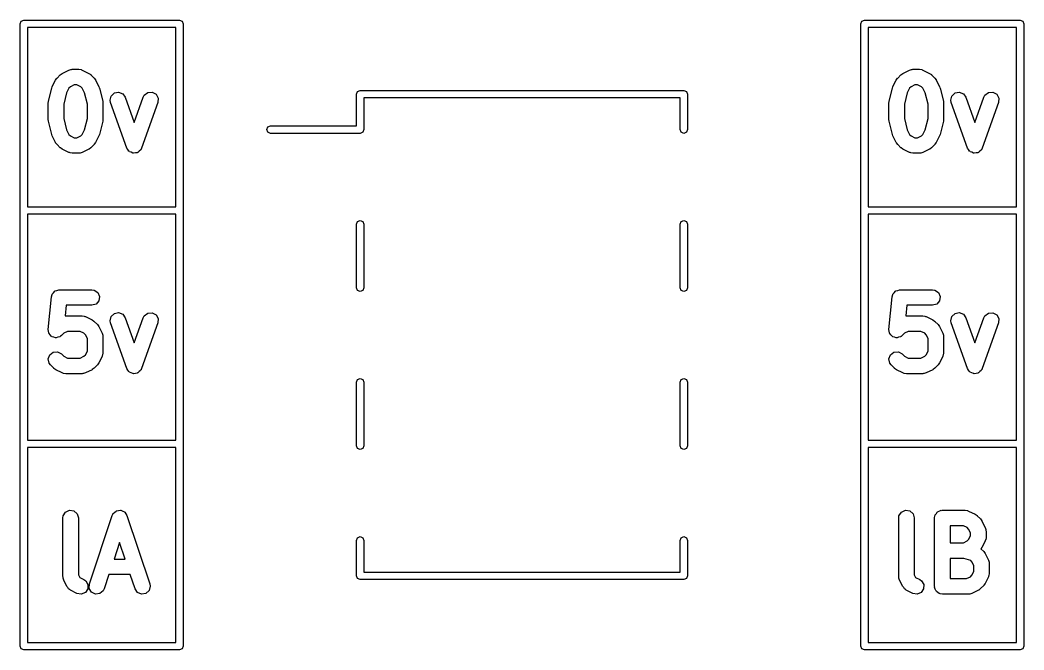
# Model space of a CAD drawing. Extents: x -3.77 to 3.77, y 0.07 to 7.77.
# Drawn here: x -3.27 to -2.635, y 0.194 to 0.593 of the extents above; entities that cross this region are included whole.
import ezdxf

# ---------------------------------------------------------------- set-up
doc = ezdxf.new("R2010")
doc.units = 0
doc.header["$MEASUREMENT"] = 0
doc.layers.add('BLACK', color=7, linetype='CONTINUOUS')

msp = doc.modelspace()

# ---------------------------------------------------------------- linework, layer by layer
at = {"layer": 'BLACK', "linetype": 'CONTINUOUS'}
for p, q in [((-3.27008, 0.590551), (-3.26939, 0.592221)), ((-3.27008, 0.19685), (-3.27008, 0.590551)), ((-3.26939, 0.592221), (-3.26772, 0.592913)), ((-3.26772, 0.592913), (-3.16929, 0.592913)), ((-3.16929, 0.592913), (-3.16762, 0.592221)), ((-3.16762, 0.592221), (-3.16693, 0.590551)), ((-3.16693, 0.590551), (-3.16693, 0.19685)), ((-2.73858, 0.590551), (-2.73789, 0.592221)), ((-2.73858, 0.19685), (-2.73858, 0.590551)), ((-2.73789, 0.592221), (-2.73622, 0.592913)), ((-2.73622, 0.592913), (-2.6378, 0.592913)), ((-2.6378, 0.592913), (-2.63612, 0.592221)), ((-2.63612, 0.592221), (-2.63543, 0.590551)), ((-2.63543, 0.590551), (-2.63543, 0.19685)), ((-3.26535, 0.588189), (-3.26535, 0.474803)), ((-3.17165, 0.588189), (-3.26535, 0.588189)), ((-3.17165, 0.474803), (-3.17165, 0.588189)), ((-2.73386, 0.588189), (-2.73386, 0.474803)), ((-2.64016, 0.588189), (-2.73386, 0.588189)), ((-2.64016, 0.474803), (-2.64016, 0.588189)), ((-3.24467, 0.558283), (-3.24354, 0.559128)), ((-3.24354, 0.559128), (-3.24345, 0.559146)), ((-3.24345, 0.559146), (-3.24339, 0.559205)), ((-3.24339, 0.559205), (-3.23927, 0.561267)), ((-3.23927, 0.561267), (-3.23792, 0.561711)), ((-3.23792, 0.561711), (-3.23749, 0.561663)), ((-3.23749, 0.561663), (-3.23706, 0.561787)), ((-3.23706, 0.561787), (-3.23294, 0.561787)), ((-3.23294, 0.561787), (-3.23154, 0.561584)), ((-3.23154, 0.561584), (-3.23117, 0.561345)), ((-3.23117, 0.561345), (-3.23074, 0.561267)), ((-3.23074, 0.561267), (-3.22661, 0.559205)), ((-3.22661, 0.559205), (-3.22545, 0.558399)), ((-2.71317, 0.558283), (-2.71204, 0.559128)), ((-2.71204, 0.559128), (-2.71196, 0.559146)), ((-2.71196, 0.559146), (-2.71189, 0.559205)), ((-2.71189, 0.559205), (-2.70777, 0.561267)), ((-2.70777, 0.561267), (-2.70643, 0.561711)), ((-2.70643, 0.561711), (-2.70599, 0.561663)), ((-2.70599, 0.561663), (-2.70557, 0.561787)), ((-2.70557, 0.561787), (-2.70144, 0.561787)), ((-2.70144, 0.561787), (-2.70005, 0.561584)), ((-2.70005, 0.561584), (-2.69968, 0.561345)), ((-2.69968, 0.561345), (-2.69924, 0.561267)), ((-2.69924, 0.561267), (-2.69512, 0.559205)), ((-2.69512, 0.559205), (-2.69396, 0.558399)), ((-3.24971, 0.550817), (-3.24765, 0.554942)), ((-3.24765, 0.554942), (-3.24685, 0.556101)), ((-3.24685, 0.556101), (-3.24677, 0.556145)), ((-3.24677, 0.556145), (-3.24673, 0.556221)), ((-3.24673, 0.556221), (-3.24467, 0.558283)), ((-3.22545, 0.558399), (-3.22541, 0.558324)), ((-3.22541, 0.558324), (-3.22534, 0.558283)), ((-3.22534, 0.558283), (-3.22327, 0.556221)), ((-3.22327, 0.556221), (-3.22243, 0.555089)), ((-3.22243, 0.555089), (-3.22241, 0.555005)), ((-3.22241, 0.555005), (-3.22235, 0.554942)), ((-3.22235, 0.554942), (-3.22029, 0.550817)), ((-2.71822, 0.550817), (-2.71616, 0.554942)), ((-2.71616, 0.554942), (-2.71535, 0.556101)), ((-2.71535, 0.556101), (-2.71528, 0.556145)), ((-2.71528, 0.556145), (-2.71523, 0.556221)), ((-2.71523, 0.556221), (-2.71317, 0.558283)), ((-2.69396, 0.558399), (-2.69391, 0.558324)), ((-2.69391, 0.558324), (-2.69384, 0.558283)), ((-2.69384, 0.558283), (-2.69178, 0.556221)), ((-2.69178, 0.556221), (-2.69093, 0.555089)), ((-2.69093, 0.555089), (-2.69091, 0.555005)), ((-2.69091, 0.555005), (-2.69086, 0.554942)), ((-2.69086, 0.554942), (-2.68879, 0.550817)), ((-3.25215, 0.541561), (-3.25009, 0.54981)), ((-3.25009, 0.54981), (-3.24975, 0.550642)), ((-3.24975, 0.550642), (-3.24971, 0.550817)), ((-3.24067, 0.546899), (-3.24245, 0.539762)), ((-3.23921, 0.549826), (-3.24067, 0.546899)), ((-3.23827, 0.550759), (-3.23921, 0.549826)), ((-3.2359, 0.551944), (-3.23827, 0.550759)), ((-3.2341, 0.551944), (-3.2359, 0.551944)), ((-3.23173, 0.550759), (-3.2341, 0.551944)), ((-3.2308, 0.549826), (-3.23173, 0.550759)), ((-3.22933, 0.546899), (-3.2308, 0.549826)), ((-3.22755, 0.539762), (-3.22933, 0.546899)), ((-3.22029, 0.550817), (-3.22001, 0.549964)), ((-3.22001, 0.549964), (-3.21992, 0.54981)), ((-3.21992, 0.54981), (-3.21785, 0.541561)), ((-3.21247, 0.544856), (-3.21048, 0.546785)), ((-3.21048, 0.546785), (-3.20777, 0.547333)), ((-3.20777, 0.547333), (-3.20519, 0.546326)), ((-3.20519, 0.546326), (-3.20356, 0.544085)), ((-3.19154, 0.545333), (-3.18935, 0.54702)), ((-3.18935, 0.54702), (-3.18658, 0.547251)), ((-3.18658, 0.547251), (-3.18414, 0.545955)), ((-3.18414, 0.545955), (-3.18278, 0.543541)), ((-3.05748, 0.546063), (-3.05679, 0.547733)), ((-3.05748, 0.525984), (-3.05748, 0.546063)), ((-3.05679, 0.547733), (-3.05512, 0.548425)), ((-3.05512, 0.548425), (-2.85039, 0.548425)), ((-2.85039, 0.548425), (-2.84872, 0.547733)), ((-2.84872, 0.547733), (-2.84803, 0.546063)), ((-2.84803, 0.546063), (-2.84803, 0.523622)), ((-2.72065, 0.541561), (-2.71859, 0.54981)), ((-2.71859, 0.54981), (-2.71825, 0.550642)), ((-2.71825, 0.550642), (-2.71822, 0.550817)), ((-2.70917, 0.546899), (-2.71096, 0.539762)), ((-2.70771, 0.549826), (-2.70917, 0.546899)), ((-2.70678, 0.550759), (-2.70771, 0.549826)), ((-2.70441, 0.551944), (-2.70678, 0.550759)), ((-2.70261, 0.551944), (-2.70441, 0.551944)), ((-2.70023, 0.550759), (-2.70261, 0.551944)), ((-2.6993, 0.549826), (-2.70023, 0.550759)), ((-2.69784, 0.546899), (-2.6993, 0.549826)), ((-2.69605, 0.539762), (-2.69784, 0.546899)), ((-2.68879, 0.550817), (-2.68851, 0.549964)), ((-2.68851, 0.549964), (-2.68842, 0.54981)), ((-2.68842, 0.54981), (-2.68636, 0.541561)), ((-2.68098, 0.544856), (-2.67899, 0.546785)), ((-2.67899, 0.546785), (-2.67627, 0.547333)), ((-2.67627, 0.547333), (-2.67369, 0.546326)), ((-2.67369, 0.546326), (-2.67206, 0.544085)), ((-2.66005, 0.545333), (-2.65785, 0.54702)), ((-2.65785, 0.54702), (-2.65509, 0.547251)), ((-2.65509, 0.547251), (-2.65264, 0.545955)), ((-2.65264, 0.545955), (-2.65128, 0.543541)), ((-3.2523, 0.540367), (-3.25214, 0.54142)), ((-3.2523, 0.530056), (-3.2523, 0.540367)), ((-3.25214, 0.54142), (-3.25215, 0.541561)), ((-3.24245, 0.539762), (-3.24245, 0.530662)), ((-3.22755, 0.530662), (-3.22755, 0.539762)), ((-3.21785, 0.541561), (-3.21775, 0.540503)), ((-3.21775, 0.540503), (-3.21771, 0.540367)), ((-3.21771, 0.540367), (-3.21771, 0.530056)), ((-3.21311, 0.542159), (-3.21247, 0.544856)), ((-3.21283, 0.540775), (-3.21311, 0.542159)), ((-3.20252, 0.511903), (-3.21283, 0.540775)), ((-3.20356, 0.544085), (-3.19788, 0.52819)), ((-3.19788, 0.52819), (-3.1922, 0.544085)), ((-3.18294, 0.540775), (-3.19325, 0.511903)), ((-3.1922, 0.544085), (-3.19154, 0.545333)), ((-3.18278, 0.543541), (-3.18294, 0.540775)), ((-2.85276, 0.543701), (-3.05276, 0.543701)), ((-3.05276, 0.543701), (-3.05276, 0.523622)), ((-2.85276, 0.523622), (-2.85276, 0.543701)), ((-2.7208, 0.540367), (-2.72065, 0.54142)), ((-2.7208, 0.530056), (-2.7208, 0.540367)), ((-2.72065, 0.54142), (-2.72065, 0.541561)), ((-2.71096, 0.539762), (-2.71096, 0.530662)), ((-2.69605, 0.530662), (-2.69605, 0.539762)), ((-2.68636, 0.541561), (-2.68625, 0.540503)), ((-2.68625, 0.540503), (-2.68621, 0.540367)), ((-2.68621, 0.540367), (-2.68621, 0.530056)), ((-2.68161, 0.542159), (-2.68098, 0.544856)), ((-2.68133, 0.540775), (-2.68161, 0.542159)), ((-2.67102, 0.511903), (-2.68133, 0.540775)), ((-2.67206, 0.544085), (-2.66639, 0.52819)), ((-2.66639, 0.52819), (-2.66071, 0.544085)), ((-2.65144, 0.540775), (-2.66175, 0.511903)), ((-2.66071, 0.544085), (-2.66005, 0.545333)), ((-2.65128, 0.543541), (-2.65144, 0.540775)), ((-3.25226, 0.529921), (-3.2523, 0.530056)), ((-3.25215, 0.528863), (-3.25226, 0.529921)), ((-3.25009, 0.520614), (-3.25215, 0.528863)), ((-3.24245, 0.530662), (-3.24067, 0.523525)), ((-3.22933, 0.523525), (-3.22755, 0.530662)), ((-3.21785, 0.528863), (-3.21992, 0.520614)), ((-3.21771, 0.530056), (-3.21786, 0.529004)), ((-3.21786, 0.529004), (-3.21785, 0.528863)), ((-2.72076, 0.529921), (-2.7208, 0.530056)), ((-2.72065, 0.528863), (-2.72076, 0.529921)), ((-2.71859, 0.520614), (-2.72065, 0.528863)), ((-2.71096, 0.530662), (-2.70917, 0.523525)), ((-2.69784, 0.523525), (-2.69605, 0.530662)), ((-2.68636, 0.528863), (-2.68842, 0.520614)), ((-2.68621, 0.530056), (-2.68636, 0.529004)), ((-2.68636, 0.529004), (-2.68636, 0.528863)), ((-3.25, 0.52046), (-3.25009, 0.520614)), ((-3.24971, 0.519606), (-3.25, 0.52046)), ((-3.24067, 0.523525), (-3.23921, 0.520598)), ((-3.23921, 0.520598), (-3.23827, 0.519665)), ((-3.23173, 0.519665), (-3.2308, 0.520598)), ((-3.2308, 0.520598), (-3.22933, 0.523525)), ((-3.21992, 0.520614), (-3.22026, 0.519782)), ((-3.11417, 0.523622), (-3.11348, 0.525292)), ((-3.11348, 0.521952), (-3.11417, 0.523622)), ((-3.11348, 0.525292), (-3.11181, 0.525984)), ((-3.11181, 0.52126), (-3.11348, 0.521952)), ((-3.11181, 0.525984), (-3.05748, 0.525984)), ((-3.05512, 0.52126), (-3.11181, 0.52126)), ((-3.05345, 0.521952), (-3.05512, 0.52126)), ((-3.05276, 0.523622), (-3.05345, 0.521952)), ((-2.85206, 0.521952), (-2.85276, 0.523622)), ((-2.85039, 0.52126), (-2.85206, 0.521952)), ((-2.84872, 0.521952), (-2.85039, 0.52126)), ((-2.84803, 0.523622), (-2.84872, 0.521952)), ((-2.7185, 0.52046), (-2.71859, 0.520614)), ((-2.71822, 0.519606), (-2.7185, 0.52046)), ((-2.70917, 0.523525), (-2.70771, 0.520598)), ((-2.70771, 0.520598), (-2.70678, 0.519665)), ((-2.70023, 0.519665), (-2.6993, 0.520598)), ((-2.6993, 0.520598), (-2.69784, 0.523525)), ((-2.68842, 0.520614), (-2.68876, 0.519782)), ((-3.24765, 0.515482), (-3.24971, 0.519606)), ((-3.24759, 0.515419), (-3.24765, 0.515482)), ((-3.24758, 0.515335), (-3.24759, 0.515419)), ((-3.24673, 0.514203), (-3.24758, 0.515335)), ((-3.24467, 0.512141), (-3.24673, 0.514203)), ((-3.23827, 0.519665), (-3.2359, 0.51848)), ((-3.2359, 0.51848), (-3.2341, 0.51848)), ((-3.2341, 0.51848), (-3.23173, 0.519665)), ((-3.22327, 0.514203), (-3.22534, 0.512141)), ((-3.22323, 0.514279), (-3.22327, 0.514203)), ((-3.22316, 0.514322), (-3.22323, 0.514279)), ((-3.22235, 0.515482), (-3.22316, 0.514322)), ((-3.22029, 0.519606), (-3.22235, 0.515482)), ((-3.22026, 0.519782), (-3.22029, 0.519606)), ((-2.71616, 0.515482), (-2.71822, 0.519606)), ((-2.7161, 0.515419), (-2.71616, 0.515482)), ((-2.71608, 0.515335), (-2.7161, 0.515419)), ((-2.71523, 0.514203), (-2.71608, 0.515335)), ((-2.71317, 0.512141), (-2.71523, 0.514203)), ((-2.70678, 0.519665), (-2.70441, 0.51848)), ((-2.70441, 0.51848), (-2.70261, 0.51848)), ((-2.70261, 0.51848), (-2.70023, 0.519665)), ((-2.69178, 0.514203), (-2.69384, 0.512141)), ((-2.69174, 0.514279), (-2.69178, 0.514203)), ((-2.69166, 0.514322), (-2.69174, 0.514279)), ((-2.69086, 0.515482), (-2.69166, 0.514322)), ((-2.68879, 0.519606), (-2.69086, 0.515482)), ((-2.68876, 0.519782), (-2.68879, 0.519606)), ((-3.24459, 0.512099), (-3.24467, 0.512141)), ((-3.24455, 0.512025), (-3.24459, 0.512099)), ((-3.24339, 0.511219), (-3.24455, 0.512025)), ((-3.23927, 0.509157), (-3.24339, 0.511219)), ((-3.23883, 0.509079), (-3.23927, 0.509157)), ((-3.23846, 0.50884), (-3.23883, 0.509079)), ((-3.23706, 0.508637), (-3.23846, 0.50884)), ((-3.23294, 0.508637), (-3.23706, 0.508637)), ((-3.23252, 0.508761), (-3.23294, 0.508637)), ((-3.23208, 0.508713), (-3.23252, 0.508761)), ((-3.23074, 0.509157), (-3.23208, 0.508713)), ((-3.22661, 0.511219), (-3.23074, 0.509157)), ((-3.22655, 0.511278), (-3.22661, 0.511219)), ((-3.22647, 0.511296), (-3.22655, 0.511278)), ((-3.22534, 0.512141), (-3.22647, 0.511296)), ((-3.20186, 0.511003), (-3.20252, 0.511903)), ((-3.20132, 0.510033), (-3.20186, 0.511003)), ((-3.20106, 0.509897), (-3.20132, 0.510033)), ((-3.20089, 0.509662), (-3.20106, 0.509897)), ((-3.19985, 0.509257), (-3.20089, 0.509662)), ((-3.19887, 0.508737), (-3.19985, 0.509257)), ((-3.19858, 0.508761), (-3.19887, 0.508737)), ((-3.19831, 0.508655), (-3.19858, 0.508761)), ((-3.19721, 0.508875), (-3.19831, 0.508655)), ((-3.19611, 0.508968), (-3.19721, 0.508875)), ((-3.19588, 0.509146), (-3.19611, 0.508968)), ((-3.19559, 0.509203), (-3.19588, 0.509146)), ((-3.19479, 0.509978), (-3.19559, 0.509203)), ((-3.19391, 0.510655), (-3.19479, 0.509978)), ((-3.19371, 0.511021), (-3.19391, 0.510655)), ((-3.1936, 0.511131), (-3.19371, 0.511021)), ((-3.19356, 0.511319), (-3.1936, 0.511131)), ((-3.19325, 0.511903), (-3.19356, 0.511319)), ((-2.7131, 0.512099), (-2.71317, 0.512141)), ((-2.71305, 0.512025), (-2.7131, 0.512099)), ((-2.71189, 0.511219), (-2.71305, 0.512025)), ((-2.70777, 0.509157), (-2.71189, 0.511219)), ((-2.70734, 0.509079), (-2.70777, 0.509157)), ((-2.70697, 0.50884), (-2.70734, 0.509079)), ((-2.70557, 0.508637), (-2.70697, 0.50884)), ((-2.70144, 0.508637), (-2.70557, 0.508637)), ((-2.70102, 0.508761), (-2.70144, 0.508637)), ((-2.70058, 0.508713), (-2.70102, 0.508761)), ((-2.69924, 0.509157), (-2.70058, 0.508713)), ((-2.69512, 0.511219), (-2.69924, 0.509157)), ((-2.69506, 0.511278), (-2.69512, 0.511219)), ((-2.69497, 0.511296), (-2.69506, 0.511278)), ((-2.69384, 0.512141), (-2.69497, 0.511296)), ((-2.67037, 0.511003), (-2.67102, 0.511903)), ((-2.66982, 0.510033), (-2.67037, 0.511003)), ((-2.66956, 0.509897), (-2.66982, 0.510033)), ((-2.66939, 0.509662), (-2.66956, 0.509897)), ((-2.66835, 0.509257), (-2.66939, 0.509662)), ((-2.66737, 0.508737), (-2.66835, 0.509257)), ((-2.66708, 0.508761), (-2.66737, 0.508737)), ((-2.66681, 0.508655), (-2.66708, 0.508761)), ((-2.66572, 0.508875), (-2.66681, 0.508655)), ((-2.66461, 0.508968), (-2.66572, 0.508875)), ((-2.66438, 0.509146), (-2.66461, 0.508968)), ((-2.66409, 0.509203), (-2.66438, 0.509146)), ((-2.66329, 0.509978), (-2.66409, 0.509203)), ((-2.66241, 0.510655), (-2.66329, 0.509978)), ((-2.66222, 0.511021), (-2.66241, 0.510655)), ((-2.6621, 0.511131), (-2.66222, 0.511021)), ((-2.66206, 0.511319), (-2.6621, 0.511131)), ((-2.66175, 0.511903), (-2.66206, 0.511319)), ((-3.26535, 0.474803), (-3.17165, 0.474803)), ((-3.26535, 0.470079), (-3.26535, 0.327165)), ((-3.17165, 0.470079), (-3.26535, 0.470079)), ((-3.17165, 0.327165), (-3.17165, 0.470079)), ((-2.73386, 0.474803), (-2.64016, 0.474803)), ((-2.73386, 0.470079), (-2.73386, 0.327165)), ((-2.64016, 0.470079), (-2.73386, 0.470079)), ((-2.64016, 0.327165), (-2.64016, 0.470079)), ((-3.05748, 0.46378), (-3.05679, 0.46545)), ((-3.05748, 0.423622), (-3.05748, 0.46378)), ((-3.05679, 0.46545), (-3.05512, 0.466142)), ((-3.05512, 0.466142), (-3.05345, 0.46545)), ((-3.05345, 0.46545), (-3.05276, 0.46378)), ((-3.05276, 0.46378), (-3.05276, 0.423622)), ((-2.85276, 0.46378), (-2.85206, 0.46545)), ((-2.85276, 0.423622), (-2.85276, 0.46378)), ((-2.85206, 0.46545), (-2.85039, 0.466142)), ((-2.85039, 0.466142), (-2.84872, 0.46545)), ((-2.84872, 0.46545), (-2.84803, 0.46378)), ((-2.84803, 0.46378), (-2.84803, 0.423622)), ((-3.25021, 0.417906), (-3.24987, 0.419277)), ((-3.24987, 0.419277), (-3.2498, 0.41936)), ((-3.2498, 0.41936), (-3.24979, 0.419465)), ((-3.24979, 0.419465), (-3.24894, 0.420437)), ((-3.24894, 0.420437), (-3.24814, 0.421443)), ((-3.24814, 0.421443), (-3.24804, 0.421478)), ((-3.24804, 0.421478), (-3.24797, 0.421558)), ((-3.24797, 0.421558), (-3.24674, 0.42192)), ((-3.24674, 0.42192), (-3.24552, 0.422334)), ((-3.24552, 0.422334), (-3.24542, 0.422308)), ((-3.24542, 0.422308), (-3.24531, 0.422338)), ((-3.24531, 0.422338), (-3.22469, 0.422338)), ((-3.22469, 0.422338), (-3.22329, 0.422135)), ((-3.22329, 0.422135), (-3.22097, 0.420632)), ((-3.22097, 0.420632), (-3.21982, 0.41811)), ((-3.05679, 0.421952), (-3.05748, 0.423622)), ((-3.05512, 0.42126), (-3.05679, 0.421952)), ((-3.05345, 0.421952), (-3.05512, 0.42126)), ((-3.05276, 0.423622), (-3.05345, 0.421952)), ((-2.85206, 0.421952), (-2.85276, 0.423622)), ((-2.85039, 0.42126), (-2.85206, 0.421952)), ((-2.84872, 0.421952), (-2.85039, 0.42126)), ((-2.84803, 0.423622), (-2.84872, 0.421952)), ((-2.71871, 0.417906), (-2.71837, 0.419277)), ((-2.71837, 0.419277), (-2.71831, 0.41936)), ((-2.71831, 0.41936), (-2.71829, 0.419465)), ((-2.71829, 0.419465), (-2.71745, 0.420437)), ((-2.71745, 0.420437), (-2.71665, 0.421443)), ((-2.71665, 0.421443), (-2.71655, 0.421478)), ((-2.71655, 0.421478), (-2.71648, 0.421558)), ((-2.71648, 0.421558), (-2.71524, 0.42192)), ((-2.71524, 0.42192), (-2.71402, 0.422334)), ((-2.71402, 0.422334), (-2.71392, 0.422308)), ((-2.71392, 0.422308), (-2.71382, 0.422338)), ((-2.71382, 0.422338), (-2.69319, 0.422338)), ((-2.69319, 0.422338), (-2.6918, 0.422135)), ((-2.6918, 0.422135), (-2.68947, 0.420632)), ((-2.68947, 0.420632), (-2.68832, 0.41811)), ((-3.25227, 0.397284), (-3.25021, 0.417906)), ((-3.22203, 0.413275), (-3.22469, 0.412495)), ((-3.22022, 0.415368), (-3.22203, 0.413275)), ((-3.21982, 0.41811), (-3.22022, 0.415368)), ((-2.72078, 0.397284), (-2.71871, 0.417906)), ((-2.69054, 0.413275), (-2.69319, 0.412495)), ((-2.68872, 0.415368), (-2.69054, 0.413275)), ((-2.68832, 0.41811), (-2.68872, 0.415368)), ((-3.24086, 0.412495), (-3.24154, 0.405738)), ((-3.22469, 0.412495), (-3.24086, 0.412495)), ((-3.21247, 0.405408), (-3.21048, 0.407336)), ((-3.21048, 0.407336), (-3.20777, 0.407884)), ((-3.20777, 0.407884), (-3.20519, 0.406878)), ((-3.20519, 0.406878), (-3.20356, 0.404636)), ((-3.19154, 0.405884), (-3.18935, 0.407571)), ((-3.18935, 0.407571), (-3.18658, 0.407802)), ((-3.18658, 0.407802), (-3.18414, 0.406506)), ((-3.18414, 0.406506), (-3.18278, 0.404092)), ((-2.70936, 0.412495), (-2.71004, 0.405738)), ((-2.69319, 0.412495), (-2.70936, 0.412495)), ((-2.68098, 0.405408), (-2.67899, 0.407336)), ((-2.67899, 0.407336), (-2.67627, 0.407884)), ((-2.67627, 0.407884), (-2.67369, 0.406878)), ((-2.67369, 0.406878), (-2.67206, 0.404636)), ((-2.66005, 0.405884), (-2.65785, 0.407571)), ((-2.65785, 0.407571), (-2.65509, 0.407802)), ((-2.65509, 0.407802), (-2.65264, 0.406506)), ((-2.65264, 0.406506), (-2.65128, 0.404092)), ((-3.24154, 0.405738), (-3.24119, 0.40584)), ((-3.24119, 0.40584), (-3.23088, 0.40584)), ((-3.23088, 0.40584), (-3.22948, 0.405637)), ((-3.22948, 0.405637), (-3.22911, 0.405398)), ((-3.22911, 0.405398), (-3.22868, 0.40532)), ((-3.22868, 0.40532), (-3.22455, 0.403258)), ((-3.22455, 0.403258), (-3.22339, 0.402452)), ((-3.22339, 0.402452), (-3.22335, 0.402378)), ((-3.22335, 0.402378), (-3.22327, 0.402336)), ((-3.22327, 0.402336), (-3.22121, 0.400274)), ((-3.22121, 0.400274), (-3.22037, 0.399142)), ((-3.21311, 0.40271), (-3.21247, 0.405408)), ((-3.21283, 0.401326), (-3.21311, 0.40271)), ((-3.20252, 0.372454), (-3.21283, 0.401326)), ((-3.20356, 0.404636), (-3.19788, 0.388741)), ((-3.19788, 0.388741), (-3.1922, 0.404636)), ((-3.18294, 0.401326), (-3.19325, 0.372454)), ((-3.1922, 0.404636), (-3.19154, 0.405884)), ((-3.18278, 0.404092), (-3.18294, 0.401326)), ((-2.71004, 0.405738), (-2.70969, 0.40584)), ((-2.70969, 0.40584), (-2.69938, 0.40584)), ((-2.69938, 0.40584), (-2.69798, 0.405637)), ((-2.69798, 0.405637), (-2.69761, 0.405398)), ((-2.69761, 0.405398), (-2.69718, 0.40532)), ((-2.69718, 0.40532), (-2.69306, 0.403258)), ((-2.69306, 0.403258), (-2.6919, 0.402452)), ((-2.6919, 0.402452), (-2.69185, 0.402378)), ((-2.69185, 0.402378), (-2.69178, 0.402336)), ((-2.69178, 0.402336), (-2.68971, 0.400274)), ((-2.68971, 0.400274), (-2.68887, 0.399142)), ((-2.68161, 0.40271), (-2.68098, 0.405408)), ((-2.68133, 0.401326), (-2.68161, 0.40271)), ((-2.67102, 0.372454), (-2.68133, 0.401326)), ((-2.67206, 0.404636), (-2.66639, 0.388741)), ((-2.66639, 0.388741), (-2.66071, 0.404636)), ((-2.65144, 0.401326), (-2.66175, 0.372454)), ((-2.66071, 0.404636), (-2.66005, 0.405884)), ((-2.65128, 0.404092), (-2.65144, 0.401326)), ((-3.25207, 0.39619), (-3.25227, 0.397284)), ((-3.25199, 0.395079), (-3.25207, 0.39619)), ((-3.25181, 0.394846), (-3.25199, 0.395079)), ((-3.25176, 0.394561), (-3.25181, 0.394846)), ((-3.251, 0.393751), (-3.25176, 0.394561)), ((-3.25033, 0.392859), (-3.251, 0.393751)), ((-3.2424, 0.394812), (-3.2439, 0.393314)), ((-3.24003, 0.395997), (-3.2424, 0.394812)), ((-3.23204, 0.395997), (-3.24003, 0.395997)), ((-3.22967, 0.394812), (-3.23204, 0.395997)), ((-3.22874, 0.393879), (-3.22967, 0.394812)), ((-3.22755, 0.391508), (-3.22874, 0.393879)), ((-3.22037, 0.399142), (-3.22035, 0.399058)), ((-3.22035, 0.399058), (-3.22029, 0.398995)), ((-3.22029, 0.398995), (-3.21823, 0.394871)), ((-3.21823, 0.394871), (-3.21778, 0.39353)), ((-3.21778, 0.39353), (-3.21783, 0.393092)), ((-2.72057, 0.39619), (-2.72078, 0.397284)), ((-2.72049, 0.395079), (-2.72057, 0.39619)), ((-2.72032, 0.394846), (-2.72049, 0.395079)), ((-2.72026, 0.394561), (-2.72032, 0.394846)), ((-2.7195, 0.393751), (-2.72026, 0.394561)), ((-2.71883, 0.392859), (-2.7195, 0.393751)), ((-2.7109, 0.394812), (-2.7124, 0.393314)), ((-2.70853, 0.395997), (-2.7109, 0.394812)), ((-2.70054, 0.395997), (-2.70853, 0.395997)), ((-2.69817, 0.394812), (-2.70054, 0.395997)), ((-2.69724, 0.393879), (-2.69817, 0.394812)), ((-2.69605, 0.391508), (-2.69724, 0.393879)), ((-2.68887, 0.399142), (-2.68885, 0.399058)), ((-2.68885, 0.399058), (-2.68879, 0.398995)), ((-2.68879, 0.398995), (-2.68673, 0.394871)), ((-2.68673, 0.394871), (-2.68629, 0.39353)), ((-2.68629, 0.39353), (-2.68634, 0.393092)), ((-3.25006, 0.392757), (-3.25033, 0.392859)), ((-3.24986, 0.392546), (-3.25006, 0.392757)), ((-3.24878, 0.392277), (-3.24986, 0.392546)), ((-3.24774, 0.391886), (-3.24878, 0.392277)), ((-3.24745, 0.391947), (-3.24774, 0.391886)), ((-3.24717, 0.391877), (-3.24745, 0.391947)), ((-3.24612, 0.392235), (-3.24717, 0.391877)), ((-3.24503, 0.392469), (-3.24612, 0.392235)), ((-3.2447, 0.392717), (-3.24503, 0.392469)), ((-3.24455, 0.392767), (-3.2447, 0.392717)), ((-3.24443, 0.392918), (-3.24455, 0.392767)), ((-3.2439, 0.393314), (-3.24443, 0.392918)), ((-3.22755, 0.38352), (-3.22755, 0.391508)), ((-3.21783, 0.393092), (-3.21771, 0.39267)), ((-3.21771, 0.39267), (-3.21771, 0.382358)), ((-2.71856, 0.392757), (-2.71883, 0.392859)), ((-2.71836, 0.392546), (-2.71856, 0.392757)), ((-2.71728, 0.392277), (-2.71836, 0.392546)), ((-2.71624, 0.391886), (-2.71728, 0.392277)), ((-2.71596, 0.391947), (-2.71624, 0.391886)), ((-2.71567, 0.391877), (-2.71596, 0.391947)), ((-2.71462, 0.392235), (-2.71567, 0.391877)), ((-2.71353, 0.392469), (-2.71462, 0.392235)), ((-2.7132, 0.392717), (-2.71353, 0.392469)), ((-2.71305, 0.392767), (-2.7132, 0.392717)), ((-2.71293, 0.392918), (-2.71305, 0.392767)), ((-2.7124, 0.393314), (-2.71293, 0.392918)), ((-2.69605, 0.38352), (-2.69605, 0.391508)), ((-2.68634, 0.393092), (-2.68621, 0.39267)), ((-2.68621, 0.39267), (-2.68621, 0.382358)), ((-3.25228, 0.378594), (-3.25131, 0.381189)), ((-3.25131, 0.381189), (-3.24909, 0.382847)), ((-3.24909, 0.382847), (-3.24633, 0.383042)), ((-3.24633, 0.383042), (-3.2439, 0.381714)), ((-3.2439, 0.381714), (-3.2424, 0.380216)), ((-3.22967, 0.380216), (-3.22874, 0.381149)), ((-3.22874, 0.381149), (-3.22755, 0.38352)), ((-3.21791, 0.380961), (-3.21815, 0.380591)), ((-3.21771, 0.382358), (-3.21791, 0.380961)), ((-2.72079, 0.378594), (-2.71981, 0.381189)), ((-2.71981, 0.381189), (-2.71759, 0.382847)), ((-2.71759, 0.382847), (-2.71483, 0.383042)), ((-2.71483, 0.383042), (-2.7124, 0.381714)), ((-2.7124, 0.381714), (-2.7109, 0.380216)), ((-2.69817, 0.380216), (-2.69724, 0.381149)), ((-2.69724, 0.381149), (-2.69605, 0.38352)), ((-2.68641, 0.380961), (-2.68665, 0.380591)), ((-2.68621, 0.382358), (-2.68641, 0.380961)), ((-3.2517, 0.375886), (-3.25228, 0.378594)), ((-3.25086, 0.374754), (-3.2517, 0.375886)), ((-3.24879, 0.372692), (-3.25086, 0.374754)), ((-3.2424, 0.380216), (-3.24003, 0.379031)), ((-3.24003, 0.379031), (-3.23204, 0.379031)), ((-3.23204, 0.379031), (-3.22967, 0.380216)), ((-3.22121, 0.374754), (-3.22327, 0.372692)), ((-3.22117, 0.37483), (-3.22121, 0.374754)), ((-3.2211, 0.374874), (-3.22117, 0.37483)), ((-3.22029, 0.376033), (-3.2211, 0.374874)), ((-3.21823, 0.380158), (-3.22029, 0.376033)), ((-3.21815, 0.380591), (-3.21823, 0.380158)), ((-2.7202, 0.375886), (-2.72079, 0.378594)), ((-2.71936, 0.374754), (-2.7202, 0.375886)), ((-2.7173, 0.372692), (-2.71936, 0.374754)), ((-2.7109, 0.380216), (-2.70853, 0.379031)), ((-2.70853, 0.379031), (-2.70054, 0.379031)), ((-2.70054, 0.379031), (-2.69817, 0.380216)), ((-2.68971, 0.374754), (-2.69178, 0.372692)), ((-2.68967, 0.37483), (-2.68971, 0.374754)), ((-2.6896, 0.374874), (-2.68967, 0.37483)), ((-2.68879, 0.376033), (-2.6896, 0.374874)), ((-2.68673, 0.380158), (-2.68879, 0.376033)), ((-2.68665, 0.380591), (-2.68673, 0.380158)), ((-3.24872, 0.372651), (-3.24879, 0.372692)), ((-3.24867, 0.372576), (-3.24872, 0.372651)), ((-3.24751, 0.37177), (-3.24867, 0.372576)), ((-3.24339, 0.369708), (-3.24751, 0.37177)), ((-3.24296, 0.36963), (-3.24339, 0.369708)), ((-3.24259, 0.369391), (-3.24296, 0.36963)), ((-3.24119, 0.369188), (-3.24259, 0.369391)), ((-3.23088, 0.369188), (-3.24119, 0.369188)), ((-3.23045, 0.369312), (-3.23088, 0.369188)), ((-3.23002, 0.369264), (-3.23045, 0.369312)), ((-3.22868, 0.369708), (-3.23002, 0.369264)), ((-3.22455, 0.37177), (-3.22868, 0.369708)), ((-3.22449, 0.371829), (-3.22455, 0.37177)), ((-3.2244, 0.371847), (-3.22449, 0.371829)), ((-3.22327, 0.372692), (-3.2244, 0.371847)), ((-3.20186, 0.371554), (-3.20252, 0.372454)), ((-3.20132, 0.370585), (-3.20186, 0.371554)), ((-3.20106, 0.370448), (-3.20132, 0.370585)), ((-3.20089, 0.370213), (-3.20106, 0.370448)), ((-3.19985, 0.369809), (-3.20089, 0.370213)), ((-3.19887, 0.369288), (-3.19985, 0.369809)), ((-3.19858, 0.369312), (-3.19887, 0.369288)), ((-3.19831, 0.369207), (-3.19858, 0.369312)), ((-3.19721, 0.369427), (-3.19831, 0.369207)), ((-3.19611, 0.36952), (-3.19721, 0.369427)), ((-3.19588, 0.369697), (-3.19611, 0.36952)), ((-3.19559, 0.369754), (-3.19588, 0.369697)), ((-3.19479, 0.370529), (-3.19559, 0.369754)), ((-3.19391, 0.371206), (-3.19479, 0.370529)), ((-3.19371, 0.371572), (-3.19391, 0.371206)), ((-3.1936, 0.371683), (-3.19371, 0.371572)), ((-3.19356, 0.37187), (-3.1936, 0.371683)), ((-3.19325, 0.372454), (-3.19356, 0.37187)), ((-2.71722, 0.372651), (-2.7173, 0.372692)), ((-2.71718, 0.372576), (-2.71722, 0.372651)), ((-2.71602, 0.37177), (-2.71718, 0.372576)), ((-2.71189, 0.369708), (-2.71602, 0.37177)), ((-2.71146, 0.36963), (-2.71189, 0.369708)), ((-2.71109, 0.369391), (-2.71146, 0.36963)), ((-2.70969, 0.369188), (-2.71109, 0.369391)), ((-2.69938, 0.369188), (-2.70969, 0.369188)), ((-2.69896, 0.369312), (-2.69938, 0.369188)), ((-2.69852, 0.369264), (-2.69896, 0.369312)), ((-2.69718, 0.369708), (-2.69852, 0.369264)), ((-2.69306, 0.37177), (-2.69718, 0.369708)), ((-2.69299, 0.371829), (-2.69306, 0.37177)), ((-2.69291, 0.371847), (-2.69299, 0.371829)), ((-2.69178, 0.372692), (-2.69291, 0.371847)), ((-2.67037, 0.371554), (-2.67102, 0.372454)), ((-2.66982, 0.370585), (-2.67037, 0.371554)), ((-2.66956, 0.370448), (-2.66982, 0.370585)), ((-2.66939, 0.370213), (-2.66956, 0.370448)), ((-2.66835, 0.369809), (-2.66939, 0.370213)), ((-2.66737, 0.369288), (-2.66835, 0.369809)), ((-2.66708, 0.369312), (-2.66737, 0.369288)), ((-2.66681, 0.369207), (-2.66708, 0.369312)), ((-2.66572, 0.369427), (-2.66681, 0.369207)), ((-2.66461, 0.36952), (-2.66572, 0.369427)), ((-2.66438, 0.369697), (-2.66461, 0.36952)), ((-2.66409, 0.369754), (-2.66438, 0.369697)), ((-2.66329, 0.370529), (-2.66409, 0.369754)), ((-2.66241, 0.371206), (-2.66329, 0.370529)), ((-2.66222, 0.371572), (-2.66241, 0.371206)), ((-2.6621, 0.371683), (-2.66222, 0.371572)), ((-2.66206, 0.37187), (-2.6621, 0.371683)), ((-2.66175, 0.372454), (-2.66206, 0.37187)), ((-3.05748, 0.36378), (-3.05679, 0.36545)), ((-3.05748, 0.323622), (-3.05748, 0.36378)), ((-3.05679, 0.36545), (-3.05512, 0.366142)), ((-3.05512, 0.366142), (-3.05345, 0.36545)), ((-3.05345, 0.36545), (-3.05276, 0.36378)), ((-3.05276, 0.36378), (-3.05276, 0.323622)), ((-2.85276, 0.36378), (-2.85206, 0.36545)), ((-2.85276, 0.323622), (-2.85276, 0.36378)), ((-2.85206, 0.36545), (-2.85039, 0.366142)), ((-2.85039, 0.366142), (-2.84872, 0.36545)), ((-2.84872, 0.36545), (-2.84803, 0.36378)), ((-2.84803, 0.36378), (-2.84803, 0.323622)), ((-3.26535, 0.327165), (-3.17165, 0.327165)), ((-2.73386, 0.327165), (-2.64016, 0.327165)), ((-3.26535, 0.322441), (-3.26535, 0.199213)), ((-3.17165, 0.322441), (-3.26535, 0.322441)), ((-3.17165, 0.199213), (-3.17165, 0.322441)), ((-3.05679, 0.321952), (-3.05748, 0.323622)), ((-3.05512, 0.32126), (-3.05679, 0.321952)), ((-3.05345, 0.321952), (-3.05512, 0.32126)), ((-3.05276, 0.323622), (-3.05345, 0.321952)), ((-2.85206, 0.321952), (-2.85276, 0.323622)), ((-2.85039, 0.32126), (-2.85206, 0.321952)), ((-2.84872, 0.321952), (-2.85039, 0.32126)), ((-2.84803, 0.323622), (-2.84872, 0.321952)), ((-2.73386, 0.322441), (-2.73386, 0.199213)), ((-2.64016, 0.322441), (-2.73386, 0.322441)), ((-2.64016, 0.199213), (-2.64016, 0.322441)), ((-3.24302, 0.277968), (-3.24281, 0.279365)), ((-3.24281, 0.279365), (-3.24131, 0.281693)), ((-3.24131, 0.281693), (-3.23879, 0.28284)), ((-3.23879, 0.28284), (-3.23605, 0.282442)), ((-3.23605, 0.282442), (-3.23395, 0.280626)), ((-3.23395, 0.280626), (-3.23317, 0.277968)), ((-3.22627, 0.236217), (-3.21183, 0.279524)), ((-3.21183, 0.279524), (-3.21144, 0.28031)), ((-3.21144, 0.28031), (-3.21139, 0.280485)), ((-3.21139, 0.280485), (-3.21131, 0.28056)), ((-3.21131, 0.28056), (-3.2112, 0.280786)), ((-3.2112, 0.280786), (-3.21025, 0.281545)), ((-3.21025, 0.281545), (-3.20936, 0.282371)), ((-3.20936, 0.282371), (-3.20918, 0.282403)), ((-3.20918, 0.282403), (-3.20903, 0.282519)), ((-3.20903, 0.282519), (-3.20783, 0.282646)), ((-3.20783, 0.282646), (-3.20663, 0.282861)), ((-3.20663, 0.282861), (-3.20646, 0.28279)), ((-3.20646, 0.28279), (-3.20628, 0.282809)), ((-3.20628, 0.282809), (-3.20519, 0.282264)), ((-3.20519, 0.282264), (-3.20407, 0.2818)), ((-3.20407, 0.2818), (-3.20397, 0.281648)), ((-3.20397, 0.281648), (-3.2038, 0.281565)), ((-3.2038, 0.281565), (-3.20318, 0.28052)), ((-3.20318, 0.28052), (-3.20249, 0.279524)), ((-3.20249, 0.279524), (-3.18806, 0.236217)), ((-2.71461, 0.277968), (-2.71441, 0.279365)), ((-2.71441, 0.279365), (-2.71291, 0.281693)), ((-2.71291, 0.281693), (-2.71039, 0.28284)), ((-2.71039, 0.28284), (-2.70764, 0.282442)), ((-2.70764, 0.282442), (-2.70555, 0.280626)), ((-2.70555, 0.280626), (-2.70477, 0.277968)), ((-2.69193, 0.277968), (-2.69173, 0.279365)), ((-2.69173, 0.279365), (-2.69153, 0.279664)), ((-2.69153, 0.279664), (-2.69148, 0.280016)), ((-2.69148, 0.280016), (-2.69079, 0.28081)), ((-2.69079, 0.28081), (-2.69022, 0.281693)), ((-2.69022, 0.281693), (-2.6899, 0.28184)), ((-2.6899, 0.28184), (-2.68967, 0.282109)), ((-2.68967, 0.282109), (-2.68866, 0.282405)), ((-2.68866, 0.282405), (-2.6877, 0.28284)), ((-2.6877, 0.28284), (-2.68735, 0.282789)), ((-2.68735, 0.282789), (-2.68701, 0.282889)), ((-2.68701, 0.282889), (-2.67257, 0.282889)), ((-2.67257, 0.282889), (-2.67117, 0.282686)), ((-2.67117, 0.282686), (-2.6708, 0.282448)), ((-2.6708, 0.282448), (-2.67037, 0.282369)), ((-2.67037, 0.282369), (-2.66625, 0.280307)), ((-2.66625, 0.280307), (-2.66509, 0.279501)), ((-2.66509, 0.279501), (-2.66504, 0.279427)), ((-2.66504, 0.279427), (-2.66497, 0.279385)), ((-2.66497, 0.279385), (-2.66291, 0.277323)), ((-3.24302, 0.240847), (-3.24302, 0.277968)), ((-3.23317, 0.277968), (-3.23317, 0.242009)), ((-2.71461, 0.240847), (-2.71461, 0.277968)), ((-2.70477, 0.277968), (-2.70477, 0.242009)), ((-2.69193, 0.234661), (-2.69193, 0.277968)), ((-2.68209, 0.273046), (-2.68209, 0.262267)), ((-2.67373, 0.273046), (-2.68209, 0.273046)), ((-2.67136, 0.271861), (-2.67373, 0.273046)), ((-2.66291, 0.277323), (-2.66206, 0.276192)), ((-2.66206, 0.276192), (-2.66204, 0.276107)), ((-2.66204, 0.276107), (-2.66198, 0.276044)), ((-2.66198, 0.276044), (-2.65992, 0.27192)), ((-2.67043, 0.270928), (-2.67136, 0.271861)), ((-2.66924, 0.268557), (-2.67043, 0.270928)), ((-2.67043, 0.264385), (-2.66924, 0.266756)), ((-2.66924, 0.266756), (-2.66924, 0.268557)), ((-2.65992, 0.27192), (-2.65948, 0.270579)), ((-2.65948, 0.270579), (-2.65953, 0.270141)), ((-2.65953, 0.270141), (-2.6594, 0.269719)), ((-2.6594, 0.269719), (-2.6594, 0.265594)), ((-3.20716, 0.262405), (-3.21064, 0.251955)), ((-3.20368, 0.251955), (-3.20716, 0.262405)), ((-3.05748, 0.26378), (-3.05679, 0.26545)), ((-3.05748, 0.241339), (-3.05748, 0.26378)), ((-3.05679, 0.26545), (-3.05512, 0.266142)), ((-3.05512, 0.266142), (-3.05345, 0.26545)), ((-3.05345, 0.26545), (-3.05276, 0.26378)), ((-3.05276, 0.26378), (-3.05276, 0.243701)), ((-2.85276, 0.26378), (-2.85206, 0.26545)), ((-2.85276, 0.243701), (-2.85276, 0.26378)), ((-2.85206, 0.26545), (-2.85039, 0.266142)), ((-2.85039, 0.266142), (-2.84872, 0.26545)), ((-2.84872, 0.26545), (-2.84803, 0.26378)), ((-2.84803, 0.26378), (-2.84803, 0.241339)), ((-2.68209, 0.262267), (-2.67373, 0.262267)), ((-2.67373, 0.262267), (-2.67136, 0.263452)), ((-2.67136, 0.263452), (-2.67043, 0.264385)), ((-2.65992, 0.263393), (-2.66198, 0.259269)), ((-2.65984, 0.263827), (-2.65992, 0.263393)), ((-2.6596, 0.264197), (-2.65984, 0.263827)), ((-2.6594, 0.265594), (-2.6596, 0.264197)), ((-2.66198, 0.259269), (-2.66257, 0.258427)), ((-2.66257, 0.258427), (-2.66084, 0.256701)), ((-2.66084, 0.256701), (-2.66, 0.255569)), ((-2.66, 0.255569), (-2.65998, 0.255485)), ((-2.65998, 0.255485), (-2.65992, 0.255422)), ((-2.65992, 0.255422), (-2.65786, 0.251297)), ((-3.21064, 0.251955), (-3.20368, 0.251955)), ((-2.68209, 0.252424), (-2.68209, 0.239582)), ((-2.67337, 0.252424), (-2.68209, 0.252424)), ((-2.66904, 0.250982), (-2.67337, 0.252424)), ((-2.66837, 0.250306), (-2.66904, 0.250982)), ((-2.66718, 0.247935), (-2.66837, 0.250306)), ((-2.66718, 0.244071), (-2.66718, 0.247935)), ((-2.65786, 0.251297), (-2.65742, 0.249956)), ((-2.65742, 0.249956), (-2.65746, 0.249519)), ((-2.65746, 0.249519), (-2.65734, 0.249096)), ((-2.65734, 0.249096), (-2.65734, 0.24291)), ((-3.23317, 0.242009), (-3.23236, 0.240391)), ((-3.21393, 0.242113), (-3.21693, 0.233104)), ((-3.2004, 0.242113), (-3.21393, 0.242113)), ((-3.19739, 0.233104), (-3.2004, 0.242113)), ((-3.05679, 0.239668), (-3.05748, 0.241339)), ((-3.05276, 0.243701), (-2.85276, 0.243701)), ((-2.84803, 0.241339), (-2.84872, 0.239668)), ((-2.70477, 0.242009), (-2.70396, 0.240391)), ((-2.6693, 0.240767), (-2.66837, 0.2417)), ((-2.66837, 0.2417), (-2.66718, 0.244071)), ((-2.65754, 0.241512), (-2.65778, 0.241142)), ((-2.65734, 0.24291), (-2.65754, 0.241512)), ((-3.24289, 0.240425), (-3.24302, 0.240847)), ((-3.24294, 0.239987), (-3.24289, 0.240425)), ((-3.2425, 0.238647), (-3.24294, 0.239987)), ((-3.24043, 0.234522), (-3.2425, 0.238647)), ((-3.23236, 0.240391), (-3.22971, 0.239062)), ((-3.22971, 0.239062), (-3.22855, 0.238256)), ((-3.22855, 0.238256), (-3.22714, 0.235871)), ((-3.22714, 0.235871), (-3.22724, 0.233102)), ((-3.22637, 0.233448), (-3.22627, 0.236217)), ((-3.18781, 0.234827), (-3.1885, 0.232143)), ((-3.18806, 0.236217), (-3.18781, 0.234827)), ((-3.05512, 0.238976), (-3.05679, 0.239668)), ((-2.85039, 0.238976), (-3.05512, 0.238976)), ((-2.84872, 0.239668), (-2.85039, 0.238976)), ((-2.71449, 0.240425), (-2.71461, 0.240847)), ((-2.71454, 0.239987), (-2.71449, 0.240425)), ((-2.71409, 0.238647), (-2.71454, 0.239987)), ((-2.71203, 0.234522), (-2.71409, 0.238647)), ((-2.70396, 0.240391), (-2.70131, 0.239062)), ((-2.70131, 0.239062), (-2.70015, 0.238256)), ((-2.70015, 0.238256), (-2.69874, 0.235871)), ((-2.69874, 0.235871), (-2.69884, 0.233102)), ((-2.68209, 0.239582), (-2.67167, 0.239582)), ((-2.67167, 0.239582), (-2.6693, 0.240767)), ((-2.66084, 0.235305), (-2.66291, 0.233243)), ((-2.6608, 0.235381), (-2.66084, 0.235305)), ((-2.66073, 0.235425), (-2.6608, 0.235381)), ((-2.65992, 0.236584), (-2.66073, 0.235425)), ((-2.65786, 0.240709), (-2.65992, 0.236584)), ((-2.65778, 0.241142), (-2.65786, 0.240709)), ((-3.23984, 0.233881), (-3.24043, 0.234522)), ((-3.23939, 0.233128), (-3.23984, 0.233881)), ((-3.23867, 0.232625), (-3.23939, 0.233128)), ((-3.23855, 0.232493), (-3.23867, 0.232625)), ((-3.23844, 0.232466), (-3.23855, 0.232493)), ((-3.23823, 0.232321), (-3.23844, 0.232466)), ((-3.23411, 0.230259), (-3.23823, 0.232321)), ((-3.23138, 0.229768), (-3.23411, 0.230259)), ((-3.22882, 0.230827), (-3.23138, 0.229768)), ((-3.22724, 0.233102), (-3.22882, 0.230827)), ((-3.22496, 0.231064), (-3.22637, 0.233448)), ((-3.22248, 0.229819), (-3.22496, 0.231064)), ((-3.21972, 0.23011), (-3.22248, 0.229819)), ((-3.21756, 0.231843), (-3.21972, 0.23011)), ((-3.21693, 0.233104), (-3.21756, 0.231843)), ((-3.19581, 0.230829), (-3.19739, 0.233104)), ((-3.19325, 0.229768), (-3.19581, 0.230829)), ((-3.19053, 0.230258), (-3.19325, 0.229768)), ((-3.1885, 0.232143), (-3.19053, 0.230258)), ((-2.71144, 0.233881), (-2.71203, 0.234522)), ((-2.71099, 0.233128), (-2.71144, 0.233881)), ((-2.71027, 0.232625), (-2.71099, 0.233128)), ((-2.71015, 0.232493), (-2.71027, 0.232625)), ((-2.71004, 0.232466), (-2.71015, 0.232493)), ((-2.70983, 0.232321), (-2.71004, 0.232466)), ((-2.70571, 0.230259), (-2.70983, 0.232321)), ((-2.70298, 0.229768), (-2.70571, 0.230259)), ((-2.70042, 0.230827), (-2.70298, 0.229768)), ((-2.69884, 0.233102), (-2.70042, 0.230827)), ((-2.69183, 0.234319), (-2.69193, 0.234661)), ((-2.69188, 0.233967), (-2.69183, 0.234319)), ((-2.69145, 0.233011), (-2.69188, 0.233967)), ((-2.69115, 0.232002), (-2.69145, 0.233011)), ((-2.69088, 0.231769), (-2.69115, 0.232002)), ((-2.69073, 0.231445), (-2.69088, 0.231769)), ((-2.68985, 0.230875), (-2.69073, 0.231445)), ((-2.68906, 0.230186), (-2.68985, 0.230875)), ((-2.6887, 0.230135), (-2.68906, 0.230186)), ((-2.68841, 0.229942), (-2.6887, 0.230135)), ((-2.68701, 0.229739), (-2.68841, 0.229942)), ((-2.67051, 0.229739), (-2.68701, 0.229739)), ((-2.67009, 0.229863), (-2.67051, 0.229739)), ((-2.66965, 0.229815), (-2.67009, 0.229863)), ((-2.66831, 0.230259), (-2.66965, 0.229815)), ((-2.66418, 0.232321), (-2.66831, 0.230259)), ((-2.66412, 0.23238), (-2.66418, 0.232321)), ((-2.66404, 0.232398), (-2.66412, 0.23238)), ((-2.66291, 0.233243), (-2.66404, 0.232398)), ((-3.26939, 0.19518), (-3.27008, 0.19685)), ((-3.26535, 0.199213), (-3.17165, 0.199213)), ((-3.16693, 0.19685), (-3.16762, 0.19518)), ((-2.73789, 0.19518), (-2.73858, 0.19685)), ((-2.73386, 0.199213), (-2.64016, 0.199213)), ((-2.63543, 0.19685), (-2.63612, 0.19518)), ((-3.26772, 0.194488), (-3.26939, 0.19518)), ((-3.16929, 0.194488), (-3.26772, 0.194488)), ((-3.16762, 0.19518), (-3.16929, 0.194488)), ((-2.73622, 0.194488), (-2.73789, 0.19518)), ((-2.6378, 0.194488), (-2.73622, 0.194488)), ((-2.63612, 0.19518), (-2.6378, 0.194488))]:
    msp.add_line(p, q, dxfattribs=at)

doc.saveas('drawing.dxf')
